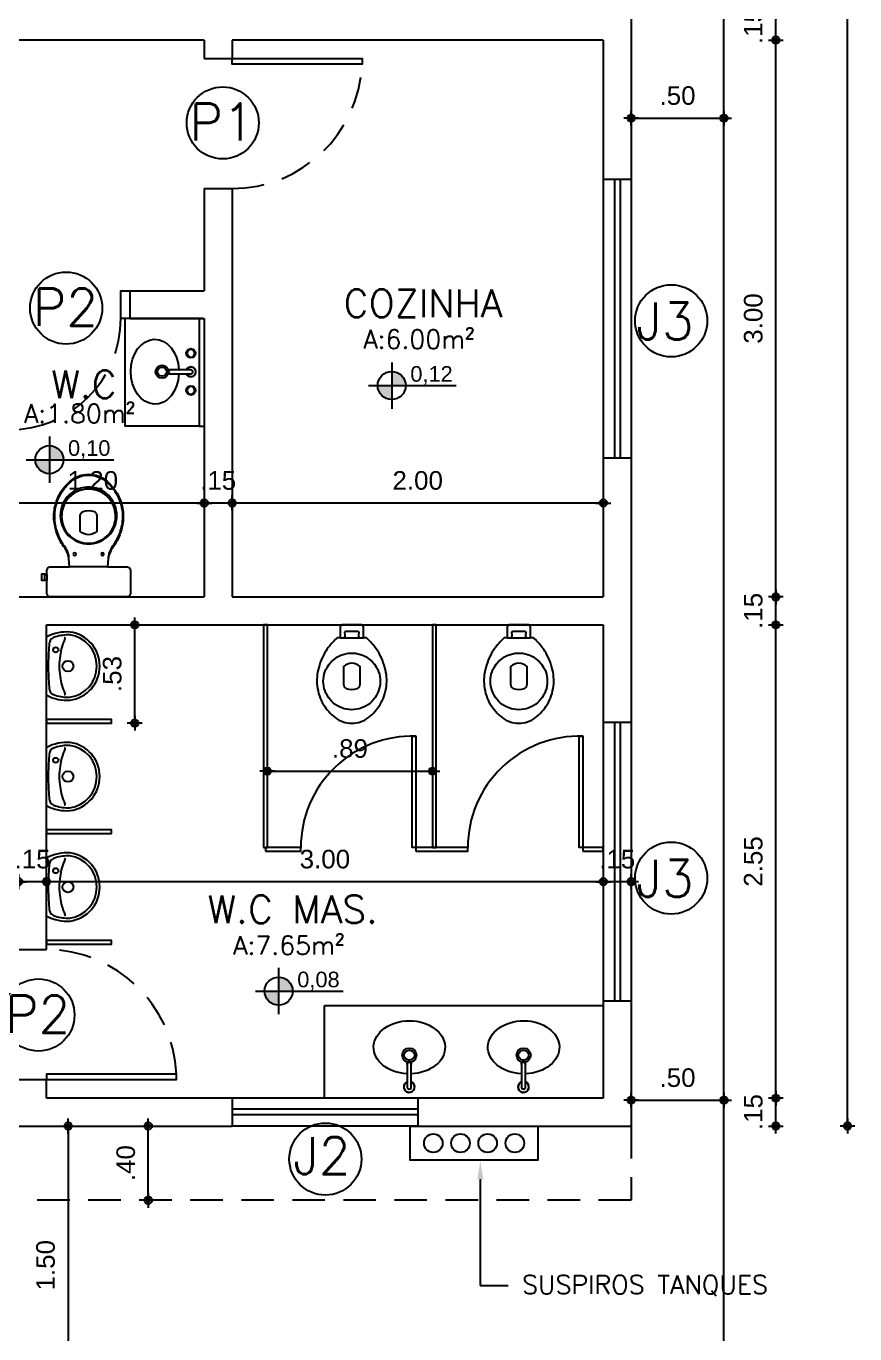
# Model space of a CAD drawing. Header units: millimetres. Extents: x 1111 to 1333, y -447 to -319.
# Drawn here: x 1150.8 to 1155.27, y -424.9 to -417.85 of the extents above; entities that cross this region are included whole.
import ezdxf
from ezdxf import colors
from ezdxf.entities.mleader import LeaderData, LeaderLine
from ezdxf.math import Vec2, Vec3

# ---------------------------------------------------------------- set-up
doc = ezdxf.new("R2010")
doc.units = ezdxf.units.MM
doc.header["$PDMODE"] = 35
doc.linetypes.add('HIDDEN', pattern=[0.375, 0.25, -0.125])
for name, color, linetype in [('08', 8, 'Continuous'), ('ARQ-ALVENARIA', 4, 'Continuous'), ('ARQ-COTAS', 30, 'Continuous'), ('ARQ-ESQ-02', 2, 'Continuous'), ('ARQ-PENA-01', 1, 'Continuous'), ('ARQ-PENA-02', 2, 'Continuous'), ('ARQ-PROJ-01', 1, 'HIDDEN'), ('ARQ-PÇ-HIDROSSAN', 7, 'Continuous'), ('ARQ-TEXTO2', 2, 'Continuous'), ('ARQ-TEXTO3', 3, 'Continuous'), ('COTAS', 1, 'Continuous'), ('JANELAS_EXTERNO', 1, 'Continuous'), ('JANELAS_INTERNO', 2, 'Continuous'), ('L-Texto', 30, 'Continuous'), ('NIVEIS', 1, 'Continuous'), ('PORTAS', 2, 'Continuous'), ('PROJEÇÃO', 7, 'HIDDEN'), ('TXT', 2, 'Continuous')]:
    doc.layers.add(name, color=color, linetype=linetype)
doc.styles.add('CARIMBO_DADOS', font='arial.ttf', dxfattribs={"height": 0.1})
doc.styles.add('ROMANS', font='romans')
doc.styles.add('Romans_Anot', font='romans.shx')
doc.styles.add('T20', font='PORT2', dxfattribs={"height": 0.2})
doc.styles.add('TEXT', font='arial.ttf')
doc.dimstyles.new('COTAS_EXTERNAS', dxfattribs={"dimtxt": 0.1, "dimasz": 0.01, "dimexe": 0, "dimexo": 0, "dimgap": 0.07, "dimtad": 1, "dimzin": 5, "dimdsep": 46, "dimtxsty": 'CARIMBO_DADOS', "dimblk1": 'CIRCULOS', "dimblk2": 'CIRCULOS', "dimsah": 1, "dimcen": 0, "dimse1": 1, "dimse2": 1, "dimclrd": 8, "dimclre": 8, "dimclrt": 230, "dimadec": 0, "dimazin": 0, "dimtfac": 100, "dimtix": 1, "dimtmove": 2, "dimatfit": 3, "dimldrblk": 'CIRCULOS', "dimfxl": 0, "dimtolj": 1, "dimtzin": 5, "dimarcsym": 0})

# ---------------------------------------------------------------- blocks, each defined once
blk = doc.blocks.new('SANIT-flat-3-flat-1')
at = {"layer": '08'}
blk.add_line((0.07, -0.0625), (0.07, 0.0625), dxfattribs=at)
for points in [[(0.073, -0.082, 0.059368), (0.13, -0.132, 0.082654), (0.23, -0.178, 0.104255), (0.33, -0.1865, 0.107708), (0.43, -0.1525, 0.088187), (0.5, -0.09, 0.163426), (0.53, 0, 0.163426), (0.5, 0.09, 0.088187), (0.43, 0.1525, 0.107708), (0.33, 0.1865, 0.104255), (0.23, 0.178, 0.082654), (0.13, 0.132, 0.059368), (0.073, 0.082, 0.207706), (0.07, 0.0745), (0.07, 0.0693), (0.07, 0.0625), (0.012, 0.0625, 0.402093), (0, 0.0515), (0, 0.0515), (0, -0.0515, 0.402093), (0.012, -0.0625), (0.07, -0.0625), (0.07, -0.0693), (0.07, -0.0745, 0.207706)], [(0.152, 0, -0.268395), (0.23, 0.1335, -0.179674), (0.33, 0.151, -0.170707), (0.4205, 0.1, -0.179561), (0.4575, 0, -0.179561), (0.4205, -0.1, -0.170707), (0.33, -0.151, -0.179674), (0.23, -0.1335, -0.268395)], [(0.3425, -0.03, 0.183333), (0.3425, 0.03, 0.302776), (0.32, 0.0445), (0.224, 0.0445, 0.370787), (0.224, -0.0445), (0.32, -0.0445, 0.302776)]]:
    blk.add_lwpolyline(points, format="xyb", close=True, dxfattribs=at)
blk.add_lwpolyline([(0.07, -0.0436, 0.380199), (0.062, -0.036), (0.051, -0.036, 0.087349), (0.047, -0.037, -0.172037), (0.0383, -0.037, -0.102747), (0.0363, -0.0357, -0.167994), (0.035, -0.0315), (0.035, 0.0315), (0.035, 0.0315, -0.167994), (0.0363, 0.0357, -0.102747), (0.0383, 0.037, -0.172037), (0.047, 0.037, 0.087349), (0.051, 0.036), (0.062, 0.036, 0.380199), (0.07, 0.0436)], format="xyb", dxfattribs=at)
blk = doc.blocks.new('LAVATOR')
at = {"layer": '08'}
for p, q in [((-0.1408, 0.0004), (-0.1408, 0.1946)), ((-0.1408, -0.1938), (-0.1408, 0.0004))]:
    blk.add_line(p, q, dxfattribs=at)
blk.add_lwpolyline([(-0.1288, 0.0004, 0.019765), (-0.1233, -0.1396, 0.055725), (-0.1208, -0.1596, 0.26837), (-0.0808, -0.1966, 0.08527), (0.0165, -0.2098, 0.373975), (0.1992, 0.0004, 0.373975), (0.0165, 0.2106, 0.08527), (-0.0808, 0.1974, 0.26837), (-0.1208, 0.1604, 0.055725), (-0.1233, 0.1404, 0.019765)], format="xyb", close=True, dxfattribs=at)
blk.add_lwpolyline([(-0.0217, 0.1944, -0.557482), (-0.016, 0.1859, 0.068592), (-0.0493, 0.0704, 0.02486), (-0.0548, 0.0004, 0.02486), (-0.0493, -0.0696, 0.068592), (-0.016, -0.1851, -0.557482), (-0.0217, -0.1936)], format="xyb", dxfattribs=at)
for centre, radius in [((-0.0778, 0.1104), 0.0175), ((0.0042, 0.0004), 0.0365)]:
    blk.add_circle(centre, radius, dxfattribs=at)
for centre, radius, start, end in [((-0.1378, 0.1946), 0.003, 117.73531, 180), ((-0.0018, -0.0639), 0.2951, 85.90608, 117.73531), ((-0.013, 0.0004), 0.2323, 0, 82.01817), ((-0.013, 0.0004), 0.2322, 277.98183, 0), ((-0.1378, -0.1938), 0.003, 180, 242.26469), ((-0.0018, 0.0647), 0.2951, 242.26469, 274.09392)]:
    blk.add_arc(centre, radius, start, end, dxfattribs=at)
blk = doc.blocks.new('CIRCULOS')
at = {"layer": 'COTAS'}
for p, q in [((-4, 0), (4, 0)), ((0, 4), (0, -4))]:
    blk.add_line(p, q, dxfattribs=at)
for radius in [2, 1]:
    blk.add_circle((0, 0), radius, dxfattribs=at)
blk = doc.blocks.new('*D104')
at = {"color": 8, "lineweight": -2, "transparency": 16777216}
blk.add_line((1153.9033, -420.4237), (1151.9233, -420.4237), dxfattribs=at)
at = {"layer": 'DEFPOINTS', "color": 0, "transparency": 16777216}
for p in [(1153.9133, -418.6743), (1151.9133, -418.9347), (1151.9133, -420.4237)]:
    blk.add_point(p, dxfattribs=at)
at = {"color": 8, "lineweight": -2, "transparency": 16777216, "xscale": 0.01, "yscale": 0.01, "zscale": 0.01, "rotation": 180}
blk.add_blockref('CIRCULOS', (1151.9133, -420.4237), dxfattribs=at)
at = {"color": 8, "lineweight": -2, "transparency": 16777216, "xscale": 0.01, "yscale": 0.01, "zscale": 0.01}
blk.add_blockref('CIRCULOS', (1153.9133, -420.4237), dxfattribs=at)
at = {"color": 230, "transparency": 16777216, "insert": (1152.9133, -420.3026), "char_height": 0.1, "attachment_point": 5, "style": 'CARIMBO_DADOS'}
blk.add_mtext('\\A1;2.00', dxfattribs=at)
blk = doc.blocks.new('*D105')
at = {"color": 8, "lineweight": -2, "transparency": 16777216}
for p, q in [((1151.7533, -420.4237), (1151.7433, -420.4237)), ((1151.9133, -420.4237), (1151.7633, -420.4237)), ((1151.9233, -420.4237), (1151.9333, -420.4237))]:
    blk.add_line(p, q, dxfattribs=at)
at = {"layer": 'DEFPOINTS', "color": 0, "transparency": 16777216}
for p in [(1151.9133, -418.9347), (1151.7633, -420.4237), (1151.7633, -420.4237)]:
    blk.add_point(p, dxfattribs=at)
at = {"color": 8, "lineweight": -2, "transparency": 16777216, "xscale": 0.01, "yscale": 0.01, "zscale": 0.01}
blk.add_blockref('CIRCULOS', (1151.7633, -420.4237), dxfattribs=at)
at = {"color": 8, "lineweight": -2, "transparency": 16777216, "xscale": 0.01, "yscale": 0.01, "zscale": 0.01, "rotation": 180}
blk.add_blockref('CIRCULOS', (1151.9133, -420.4237), dxfattribs=at)
at = {"color": 230, "transparency": 16777216, "insert": (1151.8383, -420.3026), "char_height": 0.1, "attachment_point": 5, "style": 'CARIMBO_DADOS'}
blk.add_mtext('\\A1;.15', dxfattribs=at)
blk = doc.blocks.new('*D106')
at = {"color": 8, "lineweight": -2, "transparency": 16777216}
for p, q in [((1153.9033, -422.4637), (1153.8933, -422.4637)), ((1154.0633, -422.4637), (1153.9133, -422.4637)), ((1154.0733, -422.4637), (1154.0833, -422.4637))]:
    blk.add_line(p, q, dxfattribs=at)
at = {"layer": 'DEFPOINTS', "color": 0, "transparency": 16777216}
for p in [(1153.9133, -422.4637), (1153.9133, -422.6527), (1154.0633, -422.6527)]:
    blk.add_point(p, dxfattribs=at)
at = {"color": 8, "lineweight": -2, "transparency": 16777216, "xscale": 0.01, "yscale": 0.01, "zscale": 0.01}
blk.add_blockref('CIRCULOS', (1153.9133, -422.4637), dxfattribs=at)
at = {"color": 8, "lineweight": -2, "transparency": 16777216, "xscale": 0.01, "yscale": 0.01, "zscale": 0.01, "rotation": 180}
blk.add_blockref('CIRCULOS', (1154.0633, -422.4637), dxfattribs=at)
at = {"color": 230, "transparency": 16777216, "insert": (1153.9883, -422.3427), "char_height": 0.1, "attachment_point": 5, "style": 'CARIMBO_DADOS'}
blk.add_mtext('\\A1;.15', dxfattribs=at)
blk = doc.blocks.new('*D107')
at = {"color": 8, "lineweight": -2, "transparency": 16777216}
blk.add_line((1153.9033, -422.4637), (1150.9233, -422.4637), dxfattribs=at)
at = {"layer": 'DEFPOINTS', "color": 0, "transparency": 16777216}
for p in [(1150.9133, -422.4637), (1150.9133, -422.4637), (1153.9133, -422.6527)]:
    blk.add_point(p, dxfattribs=at)
at = {"color": 8, "lineweight": -2, "transparency": 16777216, "xscale": 0.01, "yscale": 0.01, "zscale": 0.01, "rotation": 180}
blk.add_blockref('CIRCULOS', (1150.9133, -422.4637), dxfattribs=at)
at = {"color": 8, "lineweight": -2, "transparency": 16777216, "xscale": 0.01, "yscale": 0.01, "zscale": 0.01}
blk.add_blockref('CIRCULOS', (1153.9133, -422.4637), dxfattribs=at)
at = {"color": 230, "transparency": 16777216, "insert": (1152.4133, -422.3426), "char_height": 0.1, "attachment_point": 5, "style": 'CARIMBO_DADOS'}
blk.add_mtext('\\A1;3.00', dxfattribs=at)
blk = doc.blocks.new('*D108')
at = {"color": 8, "lineweight": -2, "transparency": 16777216}
for p, q in [((1150.7533, -422.4637), (1150.7433, -422.4637)), ((1150.9133, -422.4637), (1150.7633, -422.4637)), ((1150.9233, -422.4637), (1150.9333, -422.4637))]:
    blk.add_line(p, q, dxfattribs=at)
at = {"layer": 'DEFPOINTS', "color": 0, "transparency": 16777216}
for p in [(1150.7633, -422.4637), (1150.7633, -422.4637), (1150.9133, -422.4637)]:
    blk.add_point(p, dxfattribs=at)
at = {"color": 8, "lineweight": -2, "transparency": 16777216, "xscale": 0.01, "yscale": 0.01, "zscale": 0.01}
blk.add_blockref('CIRCULOS', (1150.7633, -422.4637), dxfattribs=at)
at = {"color": 8, "lineweight": -2, "transparency": 16777216, "xscale": 0.01, "yscale": 0.01, "zscale": 0.01, "rotation": 180}
blk.add_blockref('CIRCULOS', (1150.9133, -422.4637), dxfattribs=at)
at = {"color": 230, "transparency": 16777216, "insert": (1150.8383, -422.3427), "char_height": 0.1, "attachment_point": 5, "style": 'CARIMBO_DADOS'}
blk.add_mtext('\\A1;.15', dxfattribs=at)
blk = doc.blocks.new('cx-ac-01-planta')
for points in [[(0.661, 0, 0.182004), (0.623, 0.1, 0.098298), (0.548, 0.159, 0.085166), (0.468, 0.1845, 0.08648), (0.388, 0.1825, 0.067868), (0.318, 0.1605, 0.06199), (0.261, 0.1265, -0.060779), (0.228, 0.1105, -0.023796), (0.208, 0.106), (0.1625, 0.1028), (0.1625, 0.207, 0.424217), (0.1435, 0.225), (0.121, 0.225), (0.091, 0.225), (0.018, 0.225, 0.418036), (0, 0.207), (0, 0), (0, -0.207, 0.418036), (0.018, -0.225), (0.091, -0.225), (0.091, -0.2365), (0.088, -0.2365), (0.088, -0.2525), (0.106, -0.2525), (0.124, -0.2525), (0.124, -0.2365), (0.121, -0.2365), (0.121, -0.225), (0.1435, -0.225, 0.424217), (0.1625, -0.207), (0.1625, -0.1028), (0.208, -0.106, -0.023796), (0.228, -0.1105, -0.060779), (0.261, -0.1265, 0.06199), (0.318, -0.1605, 0.067868), (0.388, -0.1825, 0.08648), (0.468, -0.1845, 0.085166), (0.548, -0.159, 0.098298), (0.623, -0.1, 0.182004)], [(0.2855, 0, -0.18052), (0.323, 0.1, -0.167158), (0.408, 0.1495, -0.1), (0.468, 0.1495, -0.096291), (0.518, 0.13, -0.13332), (0.568, 0.081, -0.150886), (0.5915, 0, -0.150886), (0.568, -0.081, -0.13332), (0.518, -0.13, -0.096291), (0.468, -0.1495, -0.1), (0.408, -0.1495, -0.167158), (0.323, -0.1, -0.18052)], [(0.2895, 0, -0.186957), (0.329, 0.1, -0.162455), (0.408, 0.143, -0.149476), (0.498, 0.1315, -0.171119), (0.568, 0.0605, -0.104122), (0.5815, 0, -0.104122), (0.568, -0.0605, -0.171119), (0.498, -0.1315, -0.149476), (0.408, -0.143, -0.162455), (0.329, -0.1, -0.186957)], [(0.46, 0.03, 0.276984), (0.438, 0.0445), (0.353, 0.0445, 0.393258), (0.353, -0.0445), (0.438, -0.0445, 0.276984), (0.46, -0.03, 0.2)]]:
    blk.add_lwpolyline(points, format="xyb", close=True)
blk.add_lwpolyline([(0.21, -0.1064, -0.148706), (0.258, -0.12, -0.01798), (0.278, -0.1325, 0.048524), (0.328, -0.16, 0.075808), (0.408, -0.1815, 0.05), (0.468, -0.1805, 0.109053), (0.568, -0.142, 0.065752), (0.617, -0.1, 0.186957), (0.6565, 0, 0.186957), (0.617, 0.1, 0.065752), (0.568, 0.142, 0.109053), (0.468, 0.1805, 0.05), (0.408, 0.1815, 0.075808), (0.328, 0.16, 0.048524), (0.278, 0.1325, -0.01798), (0.258, 0.12, -0.148706), (0.21, 0.1064, -0.148706)], format="xyb")
for points in [[(0.1625, 0.1028), (0.1625, 0), (0.1625, -0.1028)], [(0.121, -0.225), (0.091, -0.225)], [(0.091, -0.2365), (0.121, -0.2365)]]:
    blk.add_lwpolyline(points)
for centre in [(0.23, 0.075), (0.23, -0.075)]:
    blk.add_circle(centre, 0.0075)
blk = doc.blocks.new('cotas')
at = {"layer": 'L-Texto'}
h = blk.add_hatch(color=6, dxfattribs=at)
h.paths.add_polyline_path([(0.135, 0, 0.414214), (0, 0.135), (0, 0)])
h.paths.add_polyline_path([(0, 0), (-0.135, 0, 0.414214), (0, -0.135)])
for p, q in [((0, 0.223), (0, -0.223)), ((-0.223, 0), (0.621, 0))]:
    blk.add_line(p, q, dxfattribs=at)
blk.add_circle((0, 0), 0.135, dxfattribs=at)
at = {"layer": 'L-Texto', "color": 6, "style": 'T20'}
blk.add_attdef('COTA', (0.167, 0.038), '', height=0.15, dxfattribs=at)
blk = doc.blocks.new('*D127')
at = {"color": 8, "lineweight": -2, "transparency": 16777216}
blk.add_line((1151.7533, -420.4237), (1150.5733, -420.4237), dxfattribs=at)
at = {"layer": 'DEFPOINTS', "color": 0, "transparency": 16777216}
for p in [(1150.5633, -420.4237), (1150.5633, -420.7125), (1151.7633, -420.7125)]:
    blk.add_point(p, dxfattribs=at)
at = {"color": 8, "lineweight": -2, "transparency": 16777216, "xscale": 0.01, "yscale": 0.01, "zscale": 0.01, "rotation": 180}
blk.add_blockref('CIRCULOS', (1150.5633, -420.4237), dxfattribs=at)
at = {"color": 8, "lineweight": -2, "transparency": 16777216, "xscale": 0.01, "yscale": 0.01, "zscale": 0.01}
blk.add_blockref('CIRCULOS', (1151.7633, -420.4237), dxfattribs=at)
at = {"color": 230, "transparency": 16777216, "insert": (1151.1633, -420.3026), "char_height": 0.1, "attachment_point": 5, "style": 'CARIMBO_DADOS'}
blk.add_mtext('\\A1;1.20', dxfattribs=at)
blk = doc.blocks.new('*D130')
at = {"color": 8, "lineweight": -2, "transparency": 16777216}
blk.add_line((1152.1133, -421.868), (1152.9833, -421.868), dxfattribs=at)
at = {"layer": 'DEFPOINTS', "color": 0, "transparency": 16777216}
for p in [(1152.1033, -421.5931), (1152.9933, -421.5931), (1152.9933, -421.868)]:
    blk.add_point(p, dxfattribs=at)
at = {"color": 8, "lineweight": -2, "transparency": 16777216, "xscale": 0.01, "yscale": 0.01, "zscale": 0.01, "rotation": 180}
blk.add_blockref('CIRCULOS', (1152.1033, -421.868), dxfattribs=at)
at = {"color": 8, "lineweight": -2, "transparency": 16777216, "xscale": 0.01, "yscale": 0.01, "zscale": 0.01}
blk.add_blockref('CIRCULOS', (1152.9933, -421.868), dxfattribs=at)
at = {"color": 230, "transparency": 16777216, "insert": (1152.5483, -421.747), "char_height": 0.1, "attachment_point": 5, "style": 'CARIMBO_DADOS'}
blk.add_mtext('\\A1;.89', dxfattribs=at)
blk = doc.blocks.new('*D131')
at = {"color": 8, "lineweight": -2, "transparency": 16777216}
blk.add_line((1151.3888, -421.5998), (1151.3888, -421.0898), dxfattribs=at)
at = {"layer": 'DEFPOINTS', "color": 0, "transparency": 16777216}
for p in [(1151.2088, -421.0798), (1151.3888, -421.0798), (1151.2088, -421.6098)]:
    blk.add_point(p, dxfattribs=at)
at = {"color": 8, "lineweight": -2, "transparency": 16777216, "xscale": 0.01, "yscale": 0.01, "zscale": 0.01}
for p, rotation in [((1151.3888, -421.0798), 90), ((1151.3888, -421.6098), 270)]:
    blk.add_blockref('CIRCULOS', p, dxfattribs=dict(at, rotation=rotation))
at = {"color": 230, "transparency": 16777216, "insert": (1151.2677, -421.3448), "char_height": 0.1, "attachment_point": 5, "rotation": 90, "style": 'CARIMBO_DADOS'}
blk.add_mtext('\\A1;.53', dxfattribs=at)
blk = doc.blocks.new('*D177')
at = {"color": 8, "lineweight": -2, "transparency": 16777216}
for p, q in [((1154.8427, -423.6198), (1154.8427, -423.6098)), ((1154.8427, -423.7798), (1154.8427, -423.6298)), ((1154.8427, -423.7898), (1154.8427, -423.7998))]:
    blk.add_line(p, q, dxfattribs=at)
at = {"layer": 'DEFPOINTS', "color": 0, "transparency": 16777216}
for p in [(1153.8495, -423.6298), (1154.8427, -423.6298), (1153.8495, -423.7798)]:
    blk.add_point(p, dxfattribs=at)
at = {"color": 8, "lineweight": -2, "transparency": 16777216, "xscale": 0.01, "yscale": 0.01, "zscale": 0.01}
for p, rotation in [((1154.8427, -423.6298), 270), ((1154.8427, -423.7798), 90)]:
    blk.add_blockref('CIRCULOS', p, dxfattribs=dict(at, rotation=rotation))
at = {"color": 230, "transparency": 16777216, "insert": (1154.7216, -423.7048), "char_height": 0.1, "attachment_point": 5, "rotation": 90, "style": 'CARIMBO_DADOS'}
blk.add_mtext('\\A1;.15', dxfattribs=at)
blk = doc.blocks.new('*D178')
at = {"color": 8, "lineweight": -2, "transparency": 16777216}
blk.add_line((1154.8427, -423.6198), (1154.8427, -421.0898), dxfattribs=at)
at = {"layer": 'DEFPOINTS', "color": 0, "transparency": 16777216}
for p in [(1153.7984, -421.0798), (1154.8427, -421.0798), (1153.8495, -423.6298)]:
    blk.add_point(p, dxfattribs=at)
at = {"color": 8, "lineweight": -2, "transparency": 16777216, "xscale": 0.01, "yscale": 0.01, "zscale": 0.01}
for p, rotation in [((1154.8427, -421.0798), 90), ((1154.8427, -423.6298), 270)]:
    blk.add_blockref('CIRCULOS', p, dxfattribs=dict(at, rotation=rotation))
at = {"color": 230, "transparency": 16777216, "insert": (1154.7216, -422.3548), "char_height": 0.1, "attachment_point": 5, "rotation": 90, "style": 'CARIMBO_DADOS'}
blk.add_mtext('\\A1;2.55', dxfattribs=at)
blk = doc.blocks.new('*D179')
at = {"color": 8, "lineweight": -2, "transparency": 16777216}
for p, q in [((1154.8427, -420.9198), (1154.8427, -420.9098)), ((1154.8427, -421.0798), (1154.8427, -420.9298)), ((1154.8427, -421.0898), (1154.8427, -421.0998))]:
    blk.add_line(p, q, dxfattribs=at)
at = {"layer": 'DEFPOINTS', "color": 0, "transparency": 16777216}
for p in [(1153.7984, -420.9298), (1154.8427, -420.9298), (1153.7984, -421.0798)]:
    blk.add_point(p, dxfattribs=at)
at = {"color": 8, "lineweight": -2, "transparency": 16777216, "xscale": 0.01, "yscale": 0.01, "zscale": 0.01}
for p, rotation in [((1154.8427, -420.9298), 270), ((1154.8427, -421.0798), 90)]:
    blk.add_blockref('CIRCULOS', p, dxfattribs=dict(at, rotation=rotation))
at = {"color": 230, "transparency": 16777216, "insert": (1154.7216, -421.0048), "char_height": 0.1, "attachment_point": 5, "rotation": 90, "style": 'CARIMBO_DADOS'}
blk.add_mtext('\\A1;.15', dxfattribs=at)
blk = doc.blocks.new('*D180')
at = {"color": 8, "lineweight": -2, "transparency": 16777216}
blk.add_line((1154.8427, -420.9198), (1154.8427, -417.9398), dxfattribs=at)
at = {"layer": 'DEFPOINTS', "color": 0, "transparency": 16777216}
for p in [(1153.6963, -417.9298), (1154.8427, -417.9298), (1153.7984, -420.9298)]:
    blk.add_point(p, dxfattribs=at)
at = {"color": 8, "lineweight": -2, "transparency": 16777216, "xscale": 0.01, "yscale": 0.01, "zscale": 0.01}
for p, rotation in [((1154.8427, -417.9298), 90), ((1154.8427, -420.9298), 270)]:
    blk.add_blockref('CIRCULOS', p, dxfattribs=dict(at, rotation=rotation))
at = {"color": 230, "transparency": 16777216, "insert": (1154.7216, -419.4298), "char_height": 0.1, "attachment_point": 5, "rotation": 90, "style": 'CARIMBO_DADOS'}
blk.add_mtext('\\A1;3.00', dxfattribs=at)
blk = doc.blocks.new('*D181')
at = {"color": 8, "lineweight": -2, "transparency": 16777216}
for p, q in [((1154.8427, -417.7698), (1154.8427, -417.7598)), ((1154.8427, -417.9298), (1154.8427, -417.7798)), ((1154.8427, -417.9398), (1154.8427, -417.9498))]:
    blk.add_line(p, q, dxfattribs=at)
at = {"layer": 'DEFPOINTS', "color": 0, "transparency": 16777216}
for p in [(1153.6963, -417.7798), (1154.8427, -417.7798), (1153.6963, -417.9298)]:
    blk.add_point(p, dxfattribs=at)
at = {"color": 8, "lineweight": -2, "transparency": 16777216, "xscale": 0.01, "yscale": 0.01, "zscale": 0.01}
for p, rotation in [((1154.8427, -417.7798), 270), ((1154.8427, -417.9298), 90)]:
    blk.add_blockref('CIRCULOS', p, dxfattribs=dict(at, rotation=rotation))
at = {"color": 230, "transparency": 16777216, "insert": (1154.7216, -417.8548), "char_height": 0.1, "attachment_point": 5, "rotation": 90, "style": 'CARIMBO_DADOS'}
blk.add_mtext('\\A1;.15', dxfattribs=at)
blk = doc.blocks.new('*D197')
at = {"color": 8, "lineweight": -2, "transparency": 16777216}
blk.add_line((1151.4617, -424.1698), (1151.4617, -423.7898), dxfattribs=at)
at = {"layer": 'DEFPOINTS', "color": 0, "transparency": 16777216}
for p in [(1151.4617, -423.7798), (1151.4673, -423.7798), (1151.4673, -424.1798)]:
    blk.add_point(p, dxfattribs=at)
at = {"color": 8, "lineweight": -2, "transparency": 16777216, "xscale": 0.01, "yscale": 0.01, "zscale": 0.01}
for p, rotation in [((1151.4617, -423.7798), 90), ((1151.4617, -424.1798), 270)]:
    blk.add_blockref('CIRCULOS', p, dxfattribs=dict(at, rotation=rotation))
at = {"color": 230, "transparency": 16777216, "insert": (1151.3407, -423.9798), "char_height": 0.1, "attachment_point": 5, "rotation": 90, "style": 'CARIMBO_DADOS'}
blk.add_mtext('\\A1;.40', dxfattribs=at)
blk = doc.blocks.new('*D264')
at = {"color": 8, "lineweight": -2, "transparency": 16777216}
blk.add_line((1155.2286, -423.7698), (1155.2286, -407.3398), dxfattribs=at)
at = {"layer": 'DEFPOINTS', "color": 0, "transparency": 16777216}
for p in [(1153.1848, -407.3298), (1155.2286, -407.3298), (1153.8495, -423.7798)]:
    blk.add_point(p, dxfattribs=at)
at = {"color": 8, "lineweight": -2, "transparency": 16777216, "xscale": 0.01, "yscale": 0.01, "zscale": 0.01}
for p, rotation in [((1155.2286, -407.3298), 90), ((1155.2286, -423.7798), 270)]:
    blk.add_blockref('CIRCULOS', p, dxfattribs=dict(at, rotation=rotation))
at = {"color": 230, "transparency": 16777216, "insert": (1155.1075, -415.5548), "char_height": 0.1, "attachment_point": 5, "rotation": 90, "style": 'CARIMBO_DADOS'}
blk.add_mtext('\\A1;16.45', dxfattribs=at)
blk = doc.blocks.new('*D268')
at = {"color": 8, "lineweight": -2, "transparency": 16777216}
blk.add_line((1151.0297, -423.7898), (1151.0297, -425.2698), dxfattribs=at)
at = {"layer": 'DEFPOINTS', "color": 0, "transparency": 16777216}
for p in [(1151.0984, -423.7798), (1151.0297, -425.2798), (1151.0297, -425.2798)]:
    blk.add_point(p, dxfattribs=at)
at = {"color": 8, "lineweight": -2, "transparency": 16777216, "xscale": 0.01, "yscale": 0.01, "zscale": 0.01}
for p, rotation in [((1151.0297, -423.7798), 90), ((1151.0297, -425.2798), 270)]:
    blk.add_blockref('CIRCULOS', p, dxfattribs=dict(at, rotation=rotation))
at = {"color": 230, "transparency": 16777216, "insert": (1150.9086, -424.5298), "char_height": 0.1, "attachment_point": 5, "rotation": 90, "style": 'CARIMBO_DADOS'}
blk.add_mtext('\\A1;1.50', dxfattribs=at)
blk = doc.blocks.new('*D269')
at = {"color": 8, "lineweight": -2, "transparency": 16777216}
blk.add_line((1154.0733, -418.3505), (1154.5533, -418.3505), dxfattribs=at)
at = {"layer": 'DEFPOINTS', "color": 0, "transparency": 16777216}
for p in [(1154.0633, -418.3505), (1154.5633, -418.3505), (1154.5633, -418.3505)]:
    blk.add_point(p, dxfattribs=at)
at = {"color": 8, "lineweight": -2, "transparency": 16777216, "xscale": 0.01, "yscale": 0.01, "zscale": 0.01, "rotation": 180}
blk.add_blockref('CIRCULOS', (1154.0633, -418.3505), dxfattribs=at)
at = {"color": 8, "lineweight": -2, "transparency": 16777216, "xscale": 0.01, "yscale": 0.01, "zscale": 0.01}
blk.add_blockref('CIRCULOS', (1154.5633, -418.3505), dxfattribs=at)
at = {"color": 230, "transparency": 16777216, "insert": (1154.3133, -418.2294), "char_height": 0.1, "attachment_point": 5, "style": 'CARIMBO_DADOS'}
blk.add_mtext('\\A1;.50', dxfattribs=at)
blk = doc.blocks.new('*D271')
at = {"color": 8, "lineweight": -2, "transparency": 16777216}
blk.add_line((1154.0733, -423.6409), (1154.5533, -423.6409), dxfattribs=at)
at = {"layer": 'DEFPOINTS', "color": 0, "transparency": 16777216}
for p in [(1154.0633, -423.6409), (1154.5633, -423.6409), (1154.5633, -423.6409)]:
    blk.add_point(p, dxfattribs=at)
at = {"color": 8, "lineweight": -2, "transparency": 16777216, "xscale": 0.01, "yscale": 0.01, "zscale": 0.01, "rotation": 180}
blk.add_blockref('CIRCULOS', (1154.0633, -423.6409), dxfattribs=at)
at = {"color": 8, "lineweight": -2, "transparency": 16777216, "xscale": 0.01, "yscale": 0.01, "zscale": 0.01}
blk.add_blockref('CIRCULOS', (1154.5633, -423.6409), dxfattribs=at)
at = {"color": 230, "transparency": 16777216, "insert": (1154.3133, -423.5199), "char_height": 0.1, "attachment_point": 5, "style": 'CARIMBO_DADOS'}
blk.add_mtext('\\A1;.50', dxfattribs=at)

msp = doc.modelspace()

# ---------------------------------------------------------------- linework, layer by layer
msp.add_line((1151.736, -420.01), (1151.7633, -420.01))
for points in [[(1152.0833, -422.2798), (1152.1033, -422.2798), (1152.1033, -421.0798), (1152.0833, -421.0798)], [(1152.9933, -422.2798), (1153.0133, -422.2798), (1153.0133, -421.0798), (1152.9933, -421.0798)], [(1152.0933, -422.2998), (1152.2833, -422.2998), (1152.2833, -422.2798), (1152.0933, -422.2798)], [(1152.9033, -422.2998), (1153.1833, -422.2998), (1153.1833, -422.2798), (1152.9033, -422.2798)], [(1153.8033, -422.2998), (1153.9133, -422.2998), (1153.9133, -422.2798), (1153.8033, -422.2798)]]:
    msp.add_lwpolyline(points, close=True)
at = {"layer": '08', "ltscale": 0.03}
for p, q in [((1151.756, -419.43), (1151.336, -419.43)), ((1151.336, -419.43), (1151.336, -420.01)), ((1151.3633, -419.4298), (1151.7633, -419.4298)), ((1151.736, -419.43), (1151.736, -420.01)), ((1151.5789, -419.7067), (1151.5778, -419.7067)), ((1151.581, -419.7067), (1151.5796, -419.7067)), ((1151.6914, -419.7067), (1151.581, -419.7067)), ((1151.5778, -419.7273), (1151.5789, -419.7273)), ((1151.5796, -419.7273), (1151.581, -419.7273)), ((1151.581, -419.7273), (1151.6914, -419.7273)), ((1151.736, -420.01), (1151.336, -420.01)), ((1152.4107, -423.1298), (1153.9133, -423.1298)), ((1152.4107, -423.6298), (1152.4107, -423.1298)), ((1152.8562, -423.4444), (1152.8562, -423.4456)), ((1152.8562, -423.4463), (1152.8562, -423.4478)), ((1152.8562, -423.4478), (1152.8562, -423.5694)), ((1152.8789, -423.4456), (1152.8789, -423.4444)), ((1152.8789, -423.4478), (1152.8789, -423.4463)), ((1152.8789, -423.5694), (1152.8789, -423.4478)), ((1153.4719, -423.4444), (1153.4719, -423.4456)), ((1153.4719, -423.4463), (1153.4719, -423.4478)), ((1153.4719, -423.4478), (1153.4719, -423.5694)), ((1153.4946, -423.4456), (1153.4946, -423.4444)), ((1153.4946, -423.4478), (1153.4946, -423.4463)), ((1153.4946, -423.5694), (1153.4946, -423.4478))]:
    msp.add_line(p, q, dxfattribs=at)
for points in [[(1151.5778, -419.7067, 0), (1151.576, -419.7069, 0), (1151.5743, -419.7073, 0), (1151.5726, -419.7081, 0), (1151.5712, -419.7091, 0), (1151.5699, -419.7104, 0), (1151.5689, -419.7118, 0), (1151.5681, -419.7135, 0), (1151.5677, -419.7152, 0), (1151.5675, -419.717, 0), (1151.5677, -419.7188, 0), (1151.5681, -419.7205, 0), (1151.5689, -419.7222, 0), (1151.5699, -419.7236, 0), (1151.5712, -419.7249, 0), (1151.5726, -419.7259, 0), (1151.5743, -419.7267, 0), (1151.576, -419.7271, 0), (1151.5778, -419.7273, 0)], [(1151.5692, -419.717, 0), (1151.5694, -419.7152, 0), (1151.5698, -419.7135, 0), (1151.5706, -419.7118, 0), (1151.5716, -419.7104, 0), (1151.5729, -419.7091, 0), (1151.5743, -419.7081, 0), (1151.576, -419.7073, 0), (1151.5773, -419.7069, 0)], [(1151.5773, -419.7271, 0), (1151.5756, -419.7265, 0), (1151.574, -419.7257, 0), (1151.5726, -419.7246, 0), (1151.5713, -419.7233, 0), (1151.5704, -419.7218, 0), (1151.5697, -419.7201, 0), (1151.5693, -419.7184, 0), (1151.5692, -419.717, 0)], [(1151.5796, -419.7067, 0), (1151.5778, -419.7068, 0), (1151.5761, -419.7073, 0), (1151.5744, -419.7081, 0), (1151.573, -419.7091, 0), (1151.5717, -419.7104, 0), (1151.5707, -419.7118, 0), (1151.5699, -419.7135, 0), (1151.5695, -419.7152, 0), (1151.5693, -419.717, 0), (1151.5695, -419.7188, 0), (1151.5699, -419.7205, 0), (1151.5707, -419.7222, 0), (1151.5717, -419.7236, 0), (1151.573, -419.7249, 0), (1151.5744, -419.7259, 0), (1151.5761, -419.7267, 0), (1151.5778, -419.7272, 0), (1151.5796, -419.7273, 0)], [(1151.5707, -419.717, 0), (1151.5708, -419.7152, 0), (1151.5713, -419.7135, 0), (1151.572, -419.7118, 0), (1151.5731, -419.7104, 0), (1151.5743, -419.7091, 0), (1151.5758, -419.7081, 0), (1151.5774, -419.7073, 0), (1151.5792, -419.7068, 0), (1151.581, -419.7067, 0)], [(1151.5809, -419.7273, 0), (1151.5791, -419.7272, 0), (1151.5774, -419.7267, 0), (1151.5758, -419.7259, 0), (1151.5743, -419.7249, 0), (1151.573, -419.7236, 0), (1151.572, -419.7221, 0), (1151.5713, -419.7205, 0), (1151.5708, -419.7188, 0), (1151.5707, -419.717, 0)], [(1151.5809, -419.7273, 0), (1151.581, -419.7273, 0)], [(1152.8789, -423.4444, 0), (1152.8787, -423.4424, 0), (1152.8782, -423.4405, 0), (1152.8774, -423.4387, 0), (1152.8763, -423.4371, 0), (1152.8749, -423.4357, 0), (1152.8732, -423.4346, 0), (1152.8715, -423.4337, 0), (1152.8695, -423.4332, 0), (1152.8676, -423.4331, 0), (1152.8656, -423.4332, 0), (1152.8637, -423.4337, 0), (1152.8619, -423.4346, 0), (1152.8603, -423.4357, 0), (1152.8589, -423.4371, 0), (1152.8578, -423.4387, 0), (1152.8569, -423.4405, 0), (1152.8564, -423.4424, 0), (1152.8562, -423.4444, 0)], [(1152.8789, -423.4463, 0), (1152.8788, -423.4444, 0), (1152.8783, -423.4425, 0), (1152.8774, -423.4407, 0), (1152.8763, -423.4391, 0), (1152.8749, -423.4377, 0), (1152.8733, -423.4365, 0), (1152.8715, -423.4357, 0), (1152.8695, -423.4352, 0), (1152.8676, -423.435, 0), (1152.8656, -423.4352, 0), (1152.8637, -423.4357, 0), (1152.8619, -423.4365, 0), (1152.8603, -423.4377, 0), (1152.8589, -423.4391, 0), (1152.8577, -423.4407, 0), (1152.8569, -423.4425, 0), (1152.8564, -423.4444, 0), (1152.8562, -423.4463, 0)], [(1152.8562, -423.4478, 0), (1152.8564, -423.4458, 0), (1152.8569, -423.4439, 0), (1152.8578, -423.4422, 0), (1152.8589, -423.4405, 0), (1152.8603, -423.4392, 0), (1152.8619, -423.438, 0), (1152.8637, -423.4372, 0), (1152.8656, -423.4367, 0), (1152.8676, -423.4365, 0)], [(1152.8562, -423.4478, 0), (1152.8562, -423.4478, 0)], [(1152.8565, -423.4438, 0), (1152.8571, -423.4419, 0), (1152.858, -423.4402, 0), (1152.8592, -423.4386, 0), (1152.8607, -423.4373, 0), (1152.8623, -423.4362, 0), (1152.8641, -423.4355, 0), (1152.8661, -423.435, 0), (1152.8676, -423.4349, 0)], [(1152.8676, -423.4349, 0), (1152.8695, -423.4351, 0), (1152.8715, -423.4356, 0), (1152.8732, -423.4364, 0), (1152.8749, -423.4376, 0), (1152.8763, -423.439, 0), (1152.8774, -423.4406, 0), (1152.8782, -423.4424, 0), (1152.8786, -423.4438, 0)], [(1152.8676, -423.4365, 0), (1152.8695, -423.4367, 0), (1152.8715, -423.4372, 0), (1152.8733, -423.438, 0), (1152.8749, -423.4392, 0), (1152.8763, -423.4406, 0), (1152.8774, -423.4422, 0), (1152.8783, -423.444, 0), (1152.8788, -423.4459, 0), (1152.8789, -423.4478, 0)], [(1153.4946, -423.4444, 0), (1153.4944, -423.4424, 0), (1153.4939, -423.4405, 0), (1153.4931, -423.4387, 0), (1153.4919, -423.4371, 0), (1153.4905, -423.4357, 0), (1153.4889, -423.4346, 0), (1153.4871, -423.4337, 0), (1153.4852, -423.4332, 0), (1153.4833, -423.4331, 0), (1153.4813, -423.4332, 0), (1153.4794, -423.4337, 0), (1153.4776, -423.4346, 0), (1153.476, -423.4357, 0), (1153.4746, -423.4371, 0), (1153.4734, -423.4387, 0), (1153.4726, -423.4405, 0), (1153.4721, -423.4424, 0), (1153.4719, -423.4444, 0)], [(1153.4946, -423.4463, 0), (1153.4944, -423.4444, 0), (1153.4939, -423.4425, 0), (1153.4931, -423.4407, 0), (1153.492, -423.4391, 0), (1153.4906, -423.4377, 0), (1153.4889, -423.4365, 0), (1153.4871, -423.4357, 0), (1153.4852, -423.4352, 0), (1153.4833, -423.435, 0), (1153.4813, -423.4352, 0), (1153.4794, -423.4357, 0), (1153.4776, -423.4365, 0), (1153.476, -423.4377, 0), (1153.4746, -423.4391, 0), (1153.4734, -423.4407, 0), (1153.4726, -423.4425, 0), (1153.4721, -423.4444, 0), (1153.4719, -423.4463, 0)], [(1153.4719, -423.4478, 0), (1153.4721, -423.4458, 0), (1153.4726, -423.4439, 0), (1153.4734, -423.4422, 0), (1153.4746, -423.4405, 0), (1153.476, -423.4392, 0), (1153.4776, -423.438, 0), (1153.4794, -423.4372, 0), (1153.4813, -423.4367, 0), (1153.4833, -423.4365, 0)], [(1153.4719, -423.4478, 0), (1153.4719, -423.4478, 0)], [(1153.4722, -423.4438, 0), (1153.4728, -423.4419, 0), (1153.4737, -423.4402, 0), (1153.4749, -423.4386, 0), (1153.4763, -423.4373, 0), (1153.478, -423.4362, 0), (1153.4798, -423.4355, 0), (1153.4818, -423.435, 0), (1153.4833, -423.4349, 0)], [(1153.4833, -423.4349, 0), (1153.4852, -423.4351, 0), (1153.4871, -423.4356, 0), (1153.4889, -423.4364, 0), (1153.4905, -423.4376, 0), (1153.4919, -423.439, 0), (1153.4931, -423.4406, 0), (1153.4939, -423.4424, 0), (1153.4943, -423.4438, 0)], [(1153.4833, -423.4365, 0), (1153.4852, -423.4367, 0), (1153.4871, -423.4372, 0), (1153.4889, -423.438, 0), (1153.4906, -423.4392, 0), (1153.492, -423.4406, 0), (1153.4931, -423.4422, 0), (1153.4939, -423.444, 0), (1153.4944, -423.4459, 0), (1153.4946, -423.4478, 0)]]:
    msp.add_polyline3d(points, dxfattribs=at)
for centre, radius in [((1151.6914, -419.6171), 0.025), ((1151.536, -419.7163), 0.0349), ((1151.536, -419.7163), 0.0249), ((1151.6914, -419.8169), 0.025), ((1152.8683, -423.3984), 0.0384), ((1152.8683, -423.3984), 0.0274), ((1153.484, -423.3984), 0.0384), ((1153.484, -423.3984), 0.0274)]:
    msp.add_circle(centre, radius, dxfattribs=at)
for centre, radius, start, end in [((1151.6914, -419.6171), 0.02, 0, 270), ((1151.6914, -419.6171), 0.02, 0, 180), ((1151.6914, -419.6171), 0.02, 180, 270), ((1151.6914, -419.6171), 0.02, 270, 0), ((1151.6914, -419.7171), 0.027, 270, 157.3117), ((1151.6914, -419.7171), 0.026, 203.22789, 156.39263), ((1151.6914, -419.717), 0.0103, 270, 90), ((1151.6914, -419.7171), 0.027, 202.32288, 270), ((1151.6914, -419.8169), 0.02, 0, 270), ((1151.6914, -419.8169), 0.02, 0, 180), ((1151.6914, -419.8169), 0.02, 180, 270), ((1151.6914, -419.8169), 0.02, 270, 0), ((1152.8675, -423.5694), 0.0297, 112.32288, 180), ((1152.8675, -423.5694), 0.0297, 180, 67.3117), ((1152.8675, -423.5694), 0.0286, 113.22789, 66.39263), ((1152.8676, -423.5694), 0.0114, 180, 0), ((1153.4832, -423.5694), 0.0297, 112.32288, 180), ((1153.4832, -423.5694), 0.0297, 180, 67.3117), ((1153.4832, -423.5694), 0.0286, 113.22789, 66.39263), ((1153.4833, -423.5694), 0.0114, 180, 0)]:
    msp.add_arc(centre, radius, start, end, dxfattribs=at)
at = {"layer": '08', "ltscale": 0.03, "extrusion": (0, 0, -1)}
for centre, major_axis in [((1151.4974, -419.7163), (0, -0.175)), ((1152.8683, -423.3559), (-0.1925, 0)), ((1153.484, -423.3559), (-0.1925, 0))]:
    msp.add_ellipse(centre, major_axis=major_axis, ratio=0.742857, start_param=4.775358, end_param=10.940424, dxfattribs=at)
at = {"layer": 'ARQ-ALVENARIA'}
for p, q in [((1154.0633, -416.6798), (1154.0633, -418.6798)), ((1151.7633, -417.9298), (1146.7633, -417.9298)), ((1151.7633, -417.9298), (1151.7633, -418.0298)), ((1153.9133, -417.9298), (1151.9133, -417.9298)), ((1151.9133, -417.9298), (1151.9133, -418.0298)), ((1153.9133, -417.9298), (1153.9133, -418.6798)), ((1151.7633, -418.0298), (1151.9133, -418.0298)), ((1151.7633, -418.7298), (1151.7633, -419.2798)), ((1151.7633, -418.7298), (1151.9133, -418.7298)), ((1151.9133, -418.7298), (1151.9133, -420.9298)), ((1153.9133, -418.6798), (1154.0633, -418.6798)), ((1151.3633, -419.4298), (1151.3633, -419.2798)), ((1151.3633, -419.2798), (1151.7633, -419.2798)), ((1151.7633, -419.4298), (1151.7633, -420.9298)), ((1153.9133, -420.1798), (1154.0633, -420.1798)), ((1153.9133, -420.1798), (1153.9133, -420.9298)), ((1154.0633, -420.1798), (1154.0633, -421.6048)), ((1150.5633, -420.9298), (1151.7633, -420.9298)), ((1151.9133, -420.9298), (1153.9133, -420.9298)), ((1150.9133, -422.8298), (1150.9133, -421.0798)), ((1150.9133, -421.0798), (1153.9133, -421.0798)), ((1153.9133, -421.0798), (1153.9133, -421.6048)), ((1153.9133, -421.6048), (1154.0633, -421.6048)), ((1150.7633, -422.8298), (1150.9133, -422.8298)), ((1153.9133, -423.1048), (1154.0633, -423.1048)), ((1153.9133, -423.1048), (1153.9133, -423.6298)), ((1154.0633, -423.1048), (1154.0633, -423.7798)), ((1150.7633, -423.5298), (1150.9133, -423.5298)), ((1150.9133, -423.6298), (1150.9133, -423.5298)), ((1151.9133, -423.6298), (1150.9133, -423.6298)), ((1151.9133, -423.6298), (1151.9133, -423.7798)), ((1153.9133, -423.6298), (1152.9133, -423.6298)), ((1152.9133, -423.6298), (1152.9133, -423.7798)), ((1150.7633, -423.7798), (1151.9133, -423.7798)), ((1152.9133, -423.7798), (1154.0633, -423.7798))]:
    msp.add_line(p, q, dxfattribs=at)
at = {"layer": 'ARQ-ESQ-02'}
for points in [[(1151.9133, -418.0298), (1152.6133, -418.0298), (1152.6133, -418.0598), (1151.9133, -418.0598)], [(1150.9133, -423.5298), (1151.6133, -423.5298), (1151.6133, -423.4998), (1150.9133, -423.4998)]]:
    msp.add_lwpolyline(points, close=True, dxfattribs=at)
at = {"layer": 'ARQ-PENA-01'}
for points in [[(1150.9133, -421.6098), (1151.2633, -421.6098), (1151.2633, -421.5898), (1150.9133, -421.5898)], [(1152.9033, -422.2798), (1152.8833, -422.2798), (1152.8833, -421.6798), (1152.9033, -421.6798)], [(1153.8033, -422.2798), (1153.7833, -422.2798), (1153.7833, -421.6798), (1153.8033, -421.6798)], [(1150.9133, -422.2048), (1151.2633, -422.2048), (1151.2633, -422.1848), (1150.9133, -422.1848)], [(1150.9133, -422.7998), (1151.2633, -422.7998), (1151.2633, -422.7798), (1150.9133, -422.7798)]]:
    msp.add_lwpolyline(points, close=True, dxfattribs=at)
at = {"layer": 'ARQ-PENA-01', "color": 0}
msp.add_lwpolyline([(1152.8729, -423.7798), (1153.5609, -423.7798), (1153.5609, -423.9645), (1152.8729, -423.9645)], close=True, dxfattribs=at)
for centre in [(1152.9973, -423.8722), (1153.1437, -423.8722), (1153.2901, -423.8722), (1153.4364, -423.8722)]:
    msp.add_circle(centre, 0.05, dxfattribs=at)
at = {"layer": 'ARQ-PENA-01'}
for centre in [(1152.8833, -422.2798), (1153.7833, -422.2798)]:
    msp.add_arc(centre, 0.6, 88.08979, 180, dxfattribs=at)
at = {"layer": 'ARQ-PENA-02'}
msp.add_line((1154.5633, -425.2798), (1154.5633, -405.8298), dxfattribs=at)
at = {"layer": 'ARQ-PROJ-01', "ltscale": 0.7}
for p, q in [((1154.0633, -423.7798), (1154.0633, -424.1798)), ((1154.0633, -424.1798), (1146.3633, -424.1798))]:
    msp.add_line(p, q, dxfattribs=at)
for centre, start, end in [((1151.9133, -418.0291), 270, 357.4911), ((1150.9133, -423.5305), 2.5089, 90)]:
    msp.add_arc(centre, 0.7007, start, end, dxfattribs=at)
at = {"layer": 'JANELAS_EXTERNO'}
for p, q in [((1153.9133, -418.6798), (1153.9133, -420.1798)), ((1154.0633, -418.6798), (1154.0633, -420.1798)), ((1153.9133, -421.6048), (1153.9133, -423.1048)), ((1154.0633, -421.6048), (1154.0633, -423.1048)), ((1152.9133, -423.6298), (1151.9133, -423.6298)), ((1152.9133, -423.7798), (1151.9133, -423.7798))]:
    msp.add_line(p, q, dxfattribs=at)
at = {"layer": 'JANELAS_INTERNO'}
for p, q in [((1153.9733, -418.6798), (1153.9733, -420.1798)), ((1154.0033, -418.6798), (1154.0033, -420.1798)), ((1153.9733, -421.6048), (1153.9733, -423.1048)), ((1154.0033, -421.6048), (1154.0033, -423.1048)), ((1152.9133, -423.6898), (1151.9133, -423.6898)), ((1152.9133, -423.7198), (1151.9133, -423.7198))]:
    msp.add_line(p, q, dxfattribs=at)
at = {"layer": 'PORTAS'}
msp.add_lwpolyline([(1151.3633, -419.4298), (1151.3133, -419.4298), (1151.3133, -419.2798), (1151.3633, -419.2798)], dxfattribs=at)
at = {"layer": 'PROJEÇÃO'}
msp.add_arc((1150.7133, -419.4298), 0.6, 270, 0, dxfattribs=at)
at = {"layer": 'TXT'}
for centre in [(1151.8629, -418.376), (1151.0193, -419.3734), (1154.279, -419.4422), (1154.279, -422.4442), (1150.8701, -423.1817), (1152.4159, -423.9578)]:
    msp.add_circle(centre, 0.1942, dxfattribs=at)

# ---------------------------------------------------------------- block references
at = {"layer": '08', "ltscale": 0.03, "xscale": -1, "rotation": 270}
msp.add_blockref('cx-ac-01-planta', (1151.1401, -420.9298), dxfattribs=at)
at = {"layer": 'ARQ-PÇ-HIDROSSAN', "xscale": 0.7980000000000022, "yscale": 0.7980000000000022, "zscale": 0.7980000000000022}
for p in [(1151.0256, -421.3026), (1151.0256, -421.8976), (1151.0256, -422.4926)]:
    msp.add_blockref('LAVATOR', p, dxfattribs=at)
at = {"layer": 'ARQ-PÇ-HIDROSSAN', "rotation": 270}
for p in [(1152.5583, -421.0798), (1153.4583, -421.0798)]:
    msp.add_blockref('SANIT-flat-3-flat-1', p, dxfattribs=at)
at = {"layer": 'NIVEIS', "color": 1}
ref = msp.add_blockref('cotas', (1152.7733, -419.7908), dxfattribs=dict(at, xscale=0.5599999999976717, yscale=0.5599999999994907, zscale=0.5599999999994907))
ref.add_attrib('COTA', '0,12', (1152.8737, -419.7701), dxfattribs={"color": 1, "height": 0.084, "style": 'TEXT'})
ref = msp.add_blockref('cotas', (1150.9289, -420.1903), dxfattribs=dict(at, xscale=0.5599999999976717, yscale=0.5599999999994907, zscale=0.5599999999994907))
ref.add_attrib('COTA', '0,10', (1151.0293, -420.1696), dxfattribs={"color": 1, "height": 0.084, "style": 'TEXT'})
ref = msp.add_blockref('cotas', (1152.164, -423.0531), dxfattribs=dict(at, xscale=0.5599999999976717, yscale=0.5599999999994907, zscale=0.5599999999994907))
ref.add_attrib('COTA', '0,08', (1152.2644, -423.0324), dxfattribs={"color": 1, "height": 0.084, "style": 'TEXT'})

# ---------------------------------------------------------------- texts
at = {"layer": 'ARQ-TEXTO2', "char_height": 0.1, "width": 0.653381, "attachment_point": 1, "style": 'ROMANS'}
for s, insert in [('\\pi0.00288;A:6.00m²', (1152.6173, -419.4916)), ('\\pi0.00288;A:1.80m²', (1150.7886, -419.892)), ('\\pi0.00288;A:7.65m²', (1151.9161, -422.7562))]:
    msp.add_mtext(s, dxfattribs=dict(at, insert=insert))
at = {"layer": 'ARQ-TEXTO3', "char_height": 0.15, "width": 1.121767, "attachment_point": 5, "style": 'ROMANS'}
for s, insert in [('COZINHA', (1152.9411, -419.348)), ('W.C ', (1151.1151, -419.7846)), ('W.C MAS.', (1152.2399, -422.6126))]:
    msp.add_mtext(s, dxfattribs=dict(at, insert=insert))
at = {"layer": 'TXT', "style": 'ROMANS'}
for s, p in [('P1', (1151.6831, -418.4714)), ('P2', (1150.8396, -419.4688)), ('J3', (1154.0919, -419.5435)), ('J3', (1154.0919, -422.5455)), ('P2', (1150.6903, -423.2771)), ('J2', (1152.2432, -424.0399))]:
    msp.add_text(s, height=0.2, dxfattribs=at).set_placement(p)

# ---------------------------------------------------------------- dimensions: what is measured, and where the dimension line sits
for base, p1, p2, picture, middle in [((1155.2286, -407.3298), (1153.8495, -423.7798), (1153.1848, -407.3298), '*D264', (1155.1075, -415.5548)), ((1154.8427, -417.7798), (1153.6963, -417.9298), (1153.6963, -417.7798), '*D181', (1154.7216, -417.8548)), ((1154.8427, -417.9298), (1153.7984, -420.9298), (1153.6963, -417.9298), '*D180', (1154.7216, -419.4298)), ((1154.8427, -420.9298), (1153.7984, -421.0798), (1153.7984, -420.9298), '*D179', (1154.7216, -421.0048)), ((1151.3888, -421.0798), (1151.2088, -421.6098), (1151.2088, -421.0798), '*D131', (1151.2677, -421.3448)), ((1154.8427, -421.0798), (1153.8495, -423.6298), (1153.7984, -421.0798), '*D178', (1154.7216, -422.3548)), ((1154.8427, -423.6298), (1153.8495, -423.7798), (1153.8495, -423.6298), '*D177', (1154.7216, -423.7048)), ((1151.0297, -425.2798), (1151.0984, -423.7798), (1151.0297, -425.2798), '*D268', (1150.9086, -424.5298)), ((1151.4617, -423.7798), (1151.4673, -424.1798), (1151.4673, -423.7798), '*D197', (1151.3407, -423.9798))]:
    dim = msp.add_linear_dim(base=base, p1=p1, p2=p2, angle=90, dimstyle='COTAS_EXTERNAS')
    dim.commit()
    dim.dimension.update_dxf_attribs({"geometry": picture, "text_midpoint": middle})
for base, p1, p2, picture, middle in [((1154.5633, -418.3505), (1154.0633, -418.3505), (1154.5633, -418.3505), '*D269', (1154.3133, -418.2294)), ((1151.9133, -420.4237), (1153.9133, -418.6743), (1151.9133, -418.9347), '*D104', (1152.9133, -420.3026)), ((1151.7633, -420.4237), (1151.9133, -418.9347), (1151.7633, -420.4237), '*D105', (1151.8383, -420.3026)), ((1150.5633, -420.4237), (1151.7633, -420.7125), (1150.5633, -420.7125), '*D127', (1151.1633, -420.3026)), ((1152.9933, -421.868), (1152.1033, -421.5931), (1152.9933, -421.5931), '*D130', (1152.5483, -421.747)), ((1150.7633, -422.4637), (1150.9133, -422.4637), (1150.7633, -422.4637), '*D108', (1150.8383, -422.3427)), ((1150.9133, -422.4637), (1153.9133, -422.6527), (1150.9133, -422.4637), '*D107', (1152.4133, -422.3426)), ((1153.9133, -422.4637), (1154.0633, -422.6527), (1153.9133, -422.6527), '*D106', (1153.9883, -422.3427)), ((1154.5633, -423.6409), (1154.0633, -423.6409), (1154.5633, -423.6409), '*D271', (1154.3133, -423.5199))]:
    dim = msp.add_linear_dim(base=base, p1=p1, p2=p2, dimstyle='COTAS_EXTERNAS')
    dim.commit()
    dim.dimension.update_dxf_attribs({"geometry": picture, "text_midpoint": middle})

# ---------------------------------------------------------------- leaders
at = {"layer": 'ARQ-COTAS'}
ml = msp.add_multileader_mtext('Standard', dxfattribs=at)
ml.set_content('SUSPIROS TANQUES', color=2, style='Romans_Anot')
ml.set_leader_properties(color=256, linetype='ByLayer', lineweight=-1)
ml.build(insert=Vec2(0, 0))
ml.multileader.update_dxf_attribs({"dogleg_length": 0.3, "arrow_head_size": 0.1, "scale": 0.5})
ctx = ml.context
ctx.base_point, ctx.scale, ctx.char_height, ctx.arrow_head_size, ctx.landing_gap_size, ctx.plane_origin = Vec3(1153.4007, -424.6393), 0.5, 0.1, 0.1, 0.075, Vec3(1153.2507, -425.2879)
notes = []
notes.append((ctx, [(0, (1, 1, 0), (1153.2507, -424.6393), (1, 0), 0.15, [(0, [(1153.2507, -423.9657)], 0, [])])]))
ctx.mtext.insert, ctx.mtext.flow_direction = Vec3(1153.4757, -424.5845), 5
for ctx, leaders in notes:
    for number, flags, end, landing, length, lines in leaders:
        leader = LeaderData()
        leader.index, (leader.has_last_leader_line, leader.has_dogleg_vector, leader.attachment_direction) = number, flags
        leader.last_leader_point, leader.dogleg_vector, leader.dogleg_length = Vec3(end), Vec3(landing), length
        for number, points, colour, breaks in lines:
            line = LeaderLine()
            line.index, line.vertices, line.color, line.breaks = number, Vec3.list(points), colors.encode_raw_color(colour), breaks
            leader.lines.append(line)
        ctx.leaders.append(leader)

doc.saveas('drawing.dxf')
